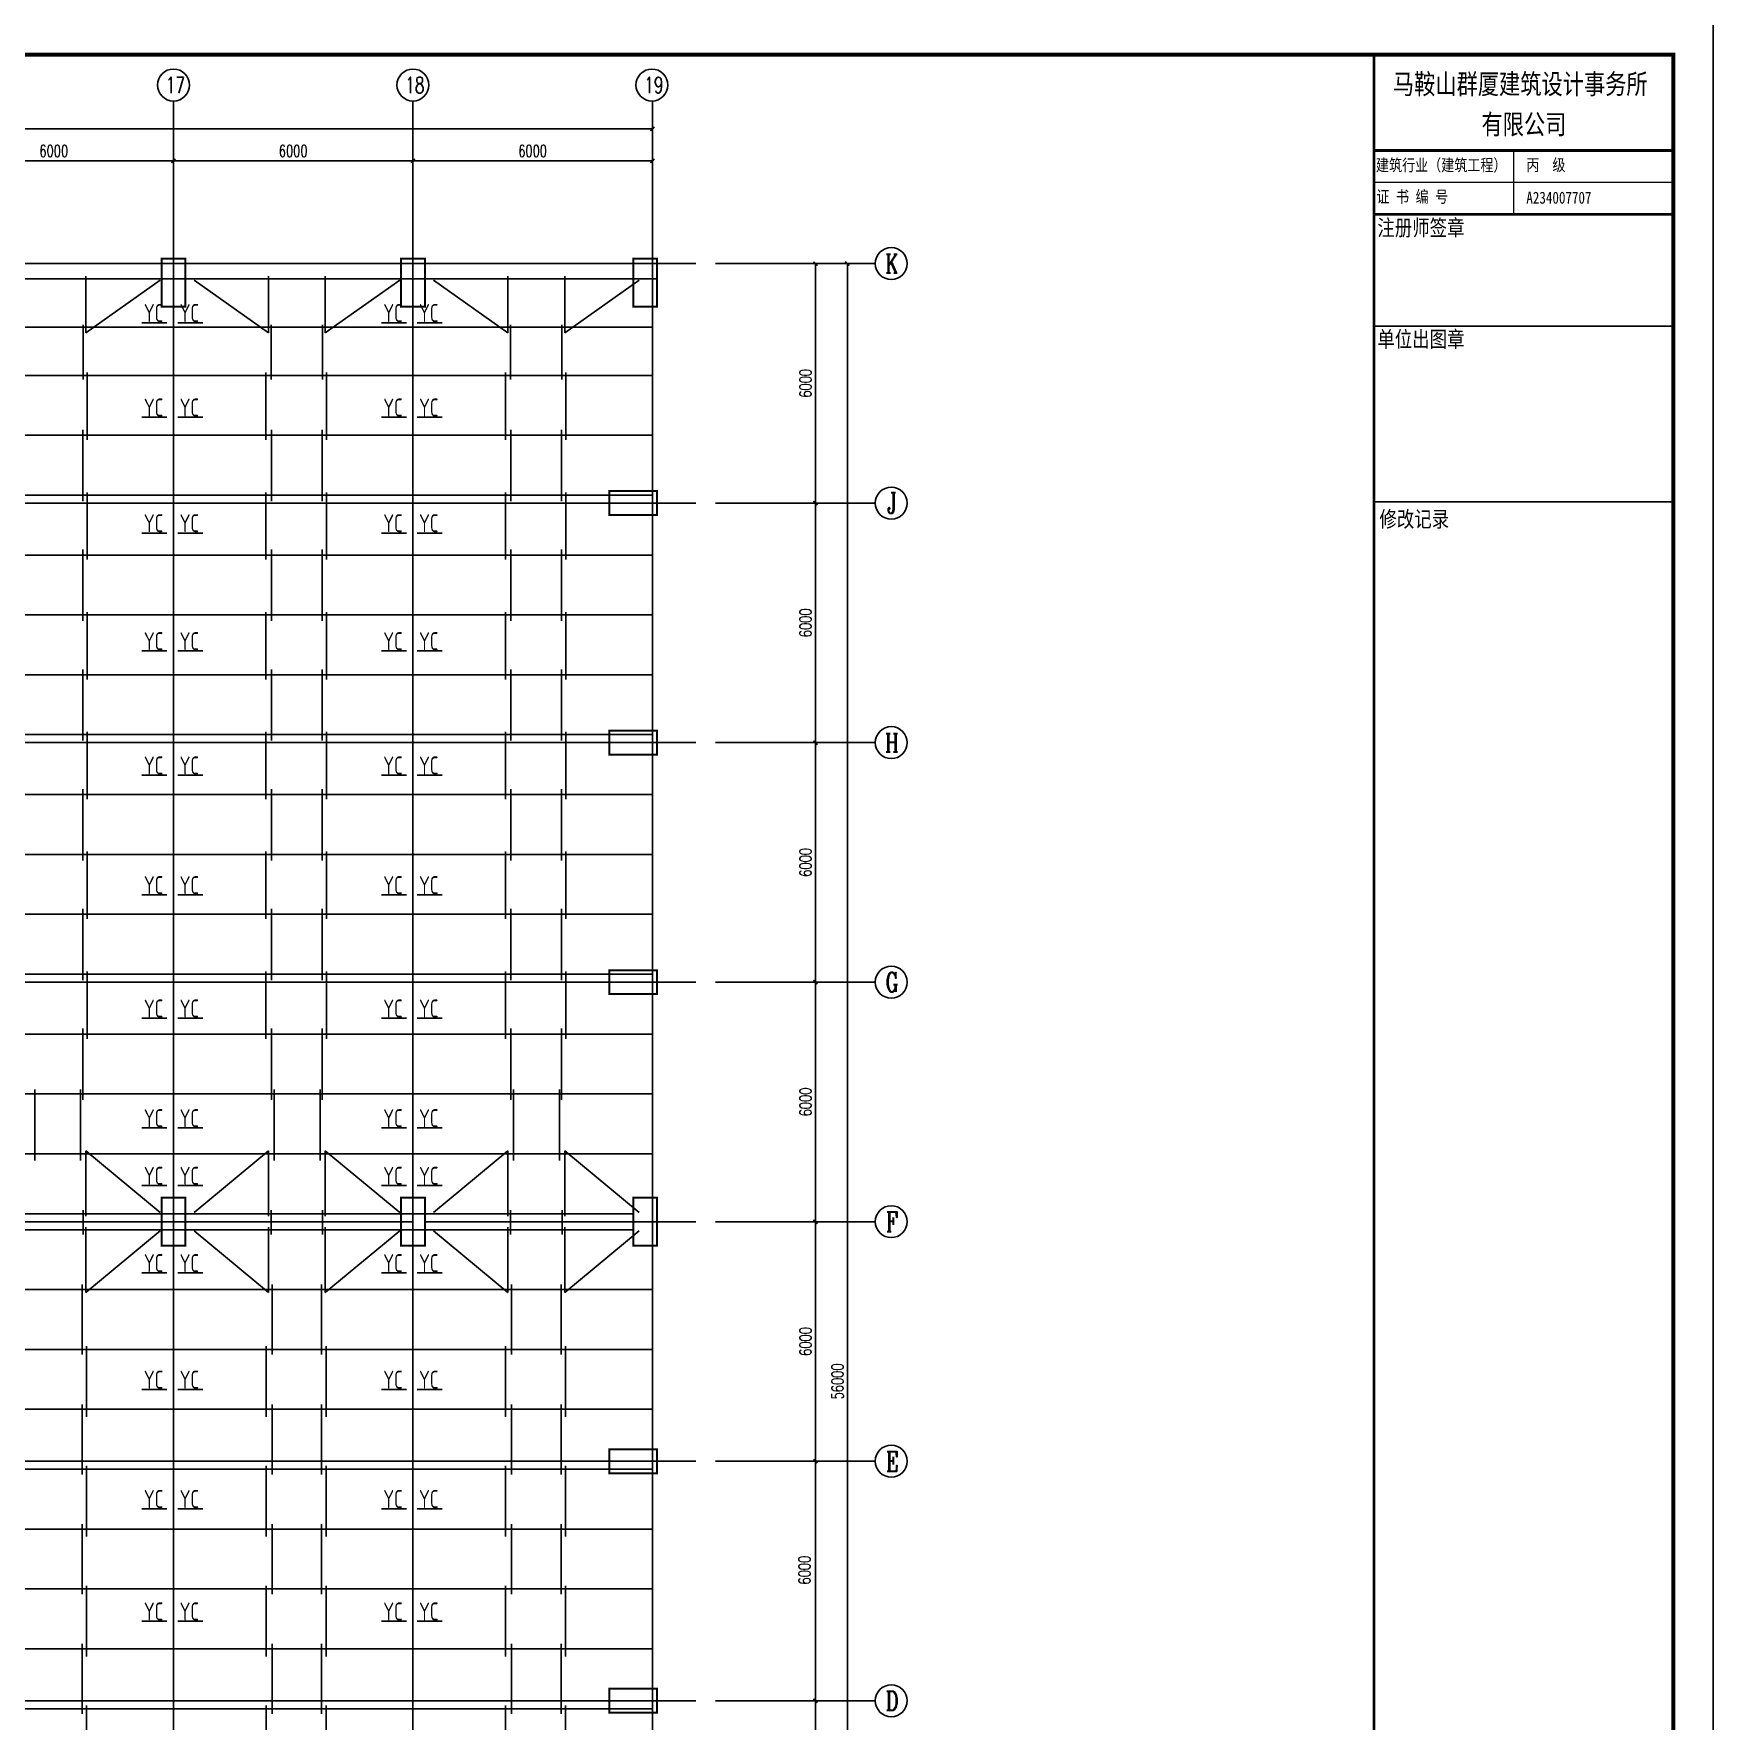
# Model space of a CAD drawing. Extents: x -73672 to 366960, y -527333 to 140666.
# Drawn here: x 291854 to 333942, y -317779 to -275508 of the extents above; entities that cross this region are included whole.
import ezdxf
from ezdxf.enums import TextEntityAlignment as Align

# ---------------------------------------------------------------- set-up
doc = ezdxf.new("R2010")
doc.units = 0
doc.header["$LTSCALE"] = 1000
doc.header["$MEASUREMENT"] = 0
for name, color, linetype in [('AXIS', 3, 'Continuous'), ('AXIS_TEXT', 7, 'Continuous'), ('COLUMN', 9, 'Continuous'), ('PUB_TITLE', 4, 'Continuous'), ('TEXT', 3, 'Continuous'), ('图签', 120, 'Continuous')]:
    doc.layers.add(name, color=color, linetype=linetype)
doc.styles.add('_TCH_AXIS', font='COMPLEX', dxfattribs={"bigfont": 'GBCBIG'})
doc.styles.add('_TCH_DIM_T3', font='SIMPLEX', dxfattribs={"width": 0.705882, "bigfont": 'GBCBIG'})
doc.styles.add('COMPLEX', font='COMPLEX', dxfattribs={"bigfont": 'Tssdchn.shx'})
doc.styles.add('TSSD_Rein', font='Tssdeng.shx', dxfattribs={"width": 0.7, "bigfont": 'hztxt.shx'})
doc.styles.add('图签', font='', dxfattribs={"width": 0.8})
doc.styles.get('图签').set_extended_font_data('SimSun')
doc.dimstyles.new('_TCH_ARCH-100', dxfattribs={"dimtxt": 297.5, "dimasz": 100, "dimexe": 250, "dimexo": 300, "dimgap": 100, "dimtad": 1, "dimdec": 0, "dimzin": 0, "dimdsep": 46, "dimtxsty": '_TCH_DIM_T3', "dimblk": 'ARCHTICK', "dimcen": 0.09, "dimclrt": 7, "dimazin": 2, "dimtfac": 1, "dimtdec": 0, "dimtix": 1, "dimtmove": 2, "dimatfit": 3, "dimfxl": 0, "dimtolj": 1, "dimtzin": 0, "dimarcsym": 0})

# ---------------------------------------------------------------- blocks, each defined once
blk = doc.blocks.new('0#竖图签')
at = {"layer": '图签'}
blk.add_lwpolyline([(-7500, 82100, 70, 70, 0), (-7500, 0, 40, 40, 0), (0, 0, 40, 40, 0), (0, 82100, 40, 40, 0), (-7500, 82100, 40, 40, 0), (-7500, 75299, 40, 40, 0)], format="xyseb", dxfattribs=at)
for points, const_width in [([(-7500, 79700), (0, 79700)], 70), ([(-4000, 79700), (-4000, 78100)], 35), ([(-7500, 78900), (0, 78900)], 35), ([(-7500, 78100), (0, 78100)], 70), ([(-7500, 75300), (0, 75300)], 35), ([(-7500, 70900), (0, 70900)], 35), ([(-7500, 70900), (0, 70900)], 35)]:
    blk.add_lwpolyline(points, dxfattribs=dict(at, const_width=const_width))
at = {"layer": '图签', "style": '图签'}
for s, height, width, p in [('马鞍山群厦建筑设计事务所', 500, 0.78, (-7028, 81116)), ('有限公司', 500, 0.78, (-4808, 80106)), ('建筑行业（建筑工程） ', 300, 0.8, (-7454, 79185)), ('丙  级', 300, 0.8, (-3684, 79190)), ('  证 书 编 号', 300, 0.8, (-7767, 78395)), ('A234007707', 300, 0.8, (-3684, 78369)), ('注册师签章', 400, 0.8, (-7417, 77566)), ('单位出图章', 400, 0.8, (-7417, 74775)), ('修改记录', 400, 0.8, (-7365, 70269))]:
    blk.add_text(s, height=height, dxfattribs=dict(at, width=width)).set_placement(p)
blk = doc.blocks.new('_ArchTick')
at = {"color": 0, "linetype": 'ByBlock', "const_width": 0.4}
blk.add_lwpolyline([(-0.5, -0.5), (0.5, 0.5)], dxfattribs=at)
blk = doc.blocks.new('*D8656')
at = {"layer": 'AXIS', "color": 0, "lineweight": -2}
for p, q in [((199356, -280893), (199356, -277643)), ((307356, -280893), (307356, -277643)), ((199356, -277893), (307356, -277893))]:
    blk.add_line(p, q, dxfattribs=at)
at = {"layer": 'Defpoints', "color": 0}
for p in [(307356, -277893), (199356, -281193), (307356, -281193)]:
    blk.add_point(p, dxfattribs=at)
at = {"layer": 'AXIS', "color": 0, "linetype": 'ByBlock', "lineweight": -2, "xscale": 100, "yscale": 100, "zscale": 100, "rotation": 180}
blk.add_blockref('_ArchTick', (199356, -277893), dxfattribs=at)
at = {"layer": 'AXIS', "color": 0, "linetype": 'ByBlock', "lineweight": -2, "xscale": 100, "yscale": 100, "zscale": 100}
blk.add_blockref('_ArchTick', (307356, -277893), dxfattribs=at)
at = {"layer": 'AXIS', "color": 7, "insert": (253356, -277645), "char_height": 297.5, "attachment_point": 5, "style": '_TCH_DIM_T3'}
blk.add_mtext('\\A1;108000', dxfattribs=at)
blk = doc.blocks.new('*D8672')
at = {"layer": 'AXIS', "color": 0, "lineweight": -2}
for p, q in [((289356, -280893), (289356, -278443)), ((295356, -280893), (295356, -278443)), ((289356, -278693), (295356, -278693))]:
    blk.add_line(p, q, dxfattribs=at)
at = {"layer": 'Defpoints', "color": 0}
for p in [(295356, -278693), (289356, -281193), (295356, -281193)]:
    blk.add_point(p, dxfattribs=at)
at = {"layer": 'AXIS', "color": 0, "linetype": 'ByBlock', "lineweight": -2, "xscale": 100, "yscale": 100, "zscale": 100, "rotation": 180}
blk.add_blockref('_ArchTick', (289356, -278693), dxfattribs=at)
at = {"layer": 'AXIS', "color": 0, "linetype": 'ByBlock', "lineweight": -2, "xscale": 100, "yscale": 100, "zscale": 100}
blk.add_blockref('_ArchTick', (295356, -278693), dxfattribs=at)
at = {"layer": 'AXIS', "color": 7, "insert": (292356, -278445), "char_height": 297.5, "attachment_point": 5, "style": '_TCH_DIM_T3'}
blk.add_mtext('\\A1;6000', dxfattribs=at)
blk = doc.blocks.new('*D8673')
at = {"layer": 'AXIS', "color": 0, "lineweight": -2}
for p, q in [((295356, -280893), (295356, -278443)), ((301356, -280893), (301356, -278443)), ((295356, -278693), (301356, -278693))]:
    blk.add_line(p, q, dxfattribs=at)
at = {"layer": 'Defpoints', "color": 0}
for p in [(301356, -278693), (295356, -281193), (301356, -281193)]:
    blk.add_point(p, dxfattribs=at)
at = {"layer": 'AXIS', "color": 0, "linetype": 'ByBlock', "lineweight": -2, "xscale": 100, "yscale": 100, "zscale": 100, "rotation": 180}
blk.add_blockref('_ArchTick', (295356, -278693), dxfattribs=at)
at = {"layer": 'AXIS', "color": 0, "linetype": 'ByBlock', "lineweight": -2, "xscale": 100, "yscale": 100, "zscale": 100}
blk.add_blockref('_ArchTick', (301356, -278693), dxfattribs=at)
at = {"layer": 'AXIS', "color": 7, "insert": (298356, -278445), "char_height": 297.5, "attachment_point": 5, "style": '_TCH_DIM_T3'}
blk.add_mtext('\\A1;6000', dxfattribs=at)
blk = doc.blocks.new('*D8674')
at = {"layer": 'AXIS', "color": 0, "lineweight": -2}
for p, q in [((301356, -280893), (301356, -278443)), ((307356, -280893), (307356, -278443)), ((301356, -278693), (307356, -278693))]:
    blk.add_line(p, q, dxfattribs=at)
at = {"layer": 'Defpoints', "color": 0}
for p in [(307356, -278693), (301356, -281193), (307356, -281193)]:
    blk.add_point(p, dxfattribs=at)
at = {"layer": 'AXIS', "color": 0, "linetype": 'ByBlock', "lineweight": -2, "xscale": 100, "yscale": 100, "zscale": 100, "rotation": 180}
blk.add_blockref('_ArchTick', (301356, -278693), dxfattribs=at)
at = {"layer": 'AXIS', "color": 0, "linetype": 'ByBlock', "lineweight": -2, "xscale": 100, "yscale": 100, "zscale": 100}
blk.add_blockref('_ArchTick', (307356, -278693), dxfattribs=at)
at = {"layer": 'AXIS', "color": 7, "insert": (304356, -278445), "char_height": 297.5, "attachment_point": 5, "style": '_TCH_DIM_T3'}
blk.add_mtext('\\A1;6000', dxfattribs=at)
blk = doc.blocks.new('_AXISO')
blk.add_circle((0, 0), 0.5)
at = {"layer": 'AXIS_TEXT', "style": 'COMPLEX'}
blk.add_attdef('A', text='', height=0.56, dxfattribs=at).set_placement((-0.25, -0.28), (0.25, -0.28), align=Align.FIT)
blk = doc.blocks.new('*D8685')
at = {"layer": 'AXIS', "color": 0, "lineweight": -2}
for p, q in [((309243, -281266), (312493, -281266)), ((312243, -337266), (312243, -281266)), ((309243, -337266), (312493, -337266))]:
    blk.add_line(p, q, dxfattribs=at)
at = {"layer": 'Defpoints', "color": 0}
for p in [(308943, -281266), (312243, -281266), (308943, -337266)]:
    blk.add_point(p, dxfattribs=at)
at = {"layer": 'AXIS', "color": 0, "linetype": 'ByBlock', "lineweight": -2, "xscale": 100, "yscale": 100, "zscale": 100}
for p, rotation in [((312243, -281266), 90), ((312243, -337266), 270)]:
    blk.add_blockref('_ArchTick', p, dxfattribs=dict(at, rotation=rotation))
at = {"layer": 'AXIS', "color": 7, "insert": (311994, -309266), "char_height": 297.5, "attachment_point": 5, "rotation": 90, "style": '_TCH_DIM_T3'}
blk.add_mtext('\\A1;56000', dxfattribs=at)
blk = doc.blocks.new('*D8688')
at = {"layer": 'AXIS', "color": 0, "lineweight": -2}
for p, q in [((309243, -317266), (311693, -317266)), ((311443, -323266), (311443, -317266)), ((309243, -323266), (311693, -323266))]:
    blk.add_line(p, q, dxfattribs=at)
at = {"layer": 'Defpoints', "color": 0}
for p in [(308943, -317266), (311443, -317266), (308943, -323266)]:
    blk.add_point(p, dxfattribs=at)
at = {"layer": 'AXIS', "color": 0, "linetype": 'ByBlock', "lineweight": -2, "xscale": 100, "yscale": 100, "zscale": 100}
for p, rotation in [((311443, -317266), 90), ((311443, -323266), 270)]:
    blk.add_blockref('_ArchTick', p, dxfattribs=dict(at, rotation=rotation))
at = {"layer": 'AXIS', "color": 7, "insert": (311168, -320247), "char_height": 297.5, "attachment_point": 5, "rotation": 90, "style": '_TCH_DIM_T3'}
blk.add_mtext('\\A1;6000', dxfattribs=at)
blk = doc.blocks.new('*D8689')
at = {"layer": 'AXIS', "color": 0, "lineweight": -2}
for p, q in [((309243, -311266), (311693, -311266)), ((311443, -317266), (311443, -311266)), ((309243, -317266), (311693, -317266))]:
    blk.add_line(p, q, dxfattribs=at)
at = {"layer": 'Defpoints', "color": 0}
for p in [(308943, -311266), (311443, -311266), (308943, -317266)]:
    blk.add_point(p, dxfattribs=at)
at = {"layer": 'AXIS', "color": 0, "linetype": 'ByBlock', "lineweight": -2, "xscale": 100, "yscale": 100, "zscale": 100}
for p, rotation in [((311443, -311266), 90), ((311443, -317266), 270)]:
    blk.add_blockref('_ArchTick', p, dxfattribs=dict(at, rotation=rotation))
at = {"layer": 'AXIS', "color": 7, "insert": (311168, -313994), "char_height": 297.5, "attachment_point": 5, "rotation": 90, "style": '_TCH_DIM_T3'}
blk.add_mtext('\\A1;6000', dxfattribs=at)
blk = doc.blocks.new('*D8690')
at = {"layer": 'AXIS', "color": 0, "lineweight": -2}
for p, q in [((309243, -305266), (311693, -305266)), ((311443, -311266), (311443, -305266)), ((309243, -311266), (311693, -311266))]:
    blk.add_line(p, q, dxfattribs=at)
at = {"layer": 'Defpoints', "color": 0}
for p in [(308943, -305266), (311443, -305266), (308943, -311266)]:
    blk.add_point(p, dxfattribs=at)
at = {"layer": 'AXIS', "color": 0, "linetype": 'ByBlock', "lineweight": -2, "xscale": 100, "yscale": 100, "zscale": 100}
for p, rotation in [((311443, -305266), 90), ((311443, -311266), 270)]:
    blk.add_blockref('_ArchTick', p, dxfattribs=dict(at, rotation=rotation))
at = {"layer": 'AXIS', "color": 7, "insert": (311194, -308266), "char_height": 297.5, "attachment_point": 5, "rotation": 90, "style": '_TCH_DIM_T3'}
blk.add_mtext('\\A1;6000', dxfattribs=at)
blk = doc.blocks.new('*D8691')
at = {"layer": 'AXIS', "color": 0, "lineweight": -2}
for p, q in [((309243, -299266), (311693, -299266)), ((311443, -305266), (311443, -299266)), ((309243, -305266), (311693, -305266))]:
    blk.add_line(p, q, dxfattribs=at)
at = {"layer": 'Defpoints', "color": 0}
for p in [(308943, -299266), (311443, -299266), (308943, -305266)]:
    blk.add_point(p, dxfattribs=at)
at = {"layer": 'AXIS', "color": 0, "linetype": 'ByBlock', "lineweight": -2, "xscale": 100, "yscale": 100, "zscale": 100}
for p, rotation in [((311443, -299266), 90), ((311443, -305266), 270)]:
    blk.add_blockref('_ArchTick', p, dxfattribs=dict(at, rotation=rotation))
at = {"layer": 'AXIS', "color": 7, "insert": (311194, -302266), "char_height": 297.5, "attachment_point": 5, "rotation": 90, "style": '_TCH_DIM_T3'}
blk.add_mtext('\\A1;6000', dxfattribs=at)
blk = doc.blocks.new('*D8692')
at = {"layer": 'AXIS', "color": 0, "lineweight": -2}
for p, q in [((309243, -293266), (311693, -293266)), ((311443, -299266), (311443, -293266)), ((309243, -299266), (311693, -299266))]:
    blk.add_line(p, q, dxfattribs=at)
at = {"layer": 'Defpoints', "color": 0}
for p in [(308943, -293266), (311443, -293266), (308943, -299266)]:
    blk.add_point(p, dxfattribs=at)
at = {"layer": 'AXIS', "color": 0, "linetype": 'ByBlock', "lineweight": -2, "xscale": 100, "yscale": 100, "zscale": 100}
for p, rotation in [((311443, -293266), 90), ((311443, -299266), 270)]:
    blk.add_blockref('_ArchTick', p, dxfattribs=dict(at, rotation=rotation))
at = {"layer": 'AXIS', "color": 7, "insert": (311194, -296266), "char_height": 297.5, "attachment_point": 5, "rotation": 90, "style": '_TCH_DIM_T3'}
blk.add_mtext('\\A1;6000', dxfattribs=at)
blk = doc.blocks.new('*D8693')
at = {"layer": 'AXIS', "color": 0, "lineweight": -2}
for p, q in [((309243, -287266), (311693, -287266)), ((311443, -293266), (311443, -287266)), ((309243, -293266), (311693, -293266))]:
    blk.add_line(p, q, dxfattribs=at)
at = {"layer": 'Defpoints', "color": 0}
for p in [(308943, -287266), (311443, -287266), (308943, -293266)]:
    blk.add_point(p, dxfattribs=at)
at = {"layer": 'AXIS', "color": 0, "linetype": 'ByBlock', "lineweight": -2, "xscale": 100, "yscale": 100, "zscale": 100}
for p, rotation in [((311443, -287266), 90), ((311443, -293266), 270)]:
    blk.add_blockref('_ArchTick', p, dxfattribs=dict(at, rotation=rotation))
at = {"layer": 'AXIS', "color": 7, "insert": (311194, -290266), "char_height": 297.5, "attachment_point": 5, "rotation": 90, "style": '_TCH_DIM_T3'}
blk.add_mtext('\\A1;6000', dxfattribs=at)
blk = doc.blocks.new('*D8694')
at = {"layer": 'AXIS', "color": 0, "lineweight": -2}
for p, q in [((309243, -281266), (311693, -281266)), ((311443, -287266), (311443, -281266)), ((309243, -287266), (311693, -287266))]:
    blk.add_line(p, q, dxfattribs=at)
at = {"layer": 'Defpoints', "color": 0}
for p in [(308943, -281266), (311443, -281266), (308943, -287266)]:
    blk.add_point(p, dxfattribs=at)
at = {"layer": 'AXIS', "color": 0, "linetype": 'ByBlock', "lineweight": -2, "xscale": 100, "yscale": 100, "zscale": 100}
for p, rotation in [((311443, -281266), 90), ((311443, -287266), 270)]:
    blk.add_blockref('_ArchTick', p, dxfattribs=dict(at, rotation=rotation))
at = {"layer": 'AXIS', "color": 7, "insert": (311194, -284266), "char_height": 297.5, "attachment_point": 5, "rotation": 90, "style": '_TCH_DIM_T3'}
blk.add_mtext('\\A1;6000', dxfattribs=at)

msp = doc.modelspace()

# ---------------------------------------------------------------- linework, layer by layer
at = {"color": 1}
for p, q in [((295356.38, -279613.36), (295356.38, -337919.16)), ((301356.38, -279613.36), (301356.38, -337919.16)), ((307356.38, -279613.36), (307356.38, -337919.16)), ((196970.72, -281265.56), (308442.6, -281265.56)), ((196970.72, -287265.56), (308442.6, -287265.56)), ((196970.72, -293265.56), (308442.6, -293265.56)), ((196970.72, -299265.56), (308442.6, -299265.56)), ((277656.38, -305265.56), (301356.38, -305265.56)), ((301656.38, -305265.56), (308442.6, -305265.56)), ((196970.72, -311265.56), (308442.6, -311265.56)), ((196970.72, -317265.56), (308442.6, -317265.56))]:
    msp.add_line(p, q, dxfattribs=at)
for p, q in [((293158.95, -282996.2), (293158.95, -281582.56)), ((295024.08, -281677.76), (293158.95, -282996.2)), ((295870.43, -281677.76), (297735.56, -282996.2)), ((297735.56, -282996.2), (297735.56, -281582.56)), ((299158.95, -282996.2), (299158.95, -281582.56)), ((301024.08, -281677.76), (299158.95, -282996.2)), ((301870.43, -281677.76), (303735.56, -282996.2)), ((303735.56, -282996.2), (303735.56, -281582.56)), ((305158.95, -282996.2), (305158.95, -281582.56)), ((307024.08, -281677.76), (305158.95, -282996.2)), ((294566.8, -282748.83), (295192.3, -282748.83)), ((295462.96, -282748.83), (296088.46, -282748.83)), ((300566.8, -282748.83), (301192.3, -282748.83)), ((301462.96, -282748.83), (302088.46, -282748.83)), ((294566.8, -285116.87), (295192.3, -285116.87)), ((295462.96, -285116.87), (296088.46, -285116.87)), ((300566.8, -285116.87), (301192.3, -285116.87)), ((301462.96, -285116.87), (302088.46, -285116.87)), ((294566.8, -288014.77), (295192.3, -288014.77)), ((295462.96, -288014.77), (296088.46, -288014.77)), ((300566.8, -288014.77), (301192.3, -288014.77)), ((301462.96, -288014.77), (302088.46, -288014.77)), ((294566.8, -290969.87), (295192.3, -290969.87)), ((295462.96, -290969.87), (296088.46, -290969.87)), ((300566.8, -290969.87), (301192.3, -290969.87)), ((301462.96, -290969.87), (302088.46, -290969.87)), ((294566.8, -294082.42), (295192.3, -294082.42)), ((295462.96, -294082.42), (296088.46, -294082.42)), ((300566.8, -294082.42), (301192.3, -294082.42)), ((301462.96, -294082.42), (302088.46, -294082.42)), ((294566.8, -297079.86), (295192.3, -297079.86)), ((295462.96, -297079.86), (296088.46, -297079.86)), ((300566.8, -297079.86), (301192.3, -297079.86)), ((301462.96, -297079.86), (302088.46, -297079.86)), ((307476.38, -299265.56), (306213.66, -299265.56)), ((294566.8, -300170.95), (295192.3, -300170.95)), ((295462.96, -300170.95), (296088.46, -300170.95)), ((300566.8, -300170.95), (301192.3, -300170.95)), ((301462.96, -300170.95), (302088.46, -300170.95)), ((294566.8, -302918.58), (295192.3, -302918.58)), ((295462.96, -302918.58), (296088.46, -302918.58)), ((300566.8, -302918.58), (301192.3, -302918.58)), ((301462.96, -302918.58), (302088.46, -302918.58)), ((295024.08, -305033.35), (293158.95, -303488.51)), ((293158.95, -303488.51), (293158.95, -305128.55)), ((295870.43, -305033.35), (297735.56, -303488.51)), ((297735.56, -303488.51), (297735.56, -305128.55)), ((301024.08, -305033.35), (299158.95, -303488.51)), ((299158.95, -303488.51), (299158.95, -305128.55)), ((301870.43, -305033.35), (303735.56, -303488.51)), ((303735.56, -303488.51), (303735.56, -305128.55)), ((307024.08, -305033.35), (305158.95, -303488.51)), ((305158.95, -303488.51), (305158.95, -305128.55)), ((294566.8, -304361.09), (295192.3, -304361.09)), ((295462.96, -304361.09), (296088.46, -304361.09)), ((300566.8, -304361.09), (301192.3, -304361.09)), ((301462.96, -304361.09), (302088.46, -304361.09)), ((293158.95, -307042.6), (293158.95, -305402.56)), ((295024.08, -305497.76), (293158.95, -307042.6)), ((295870.43, -305497.76), (297735.56, -307042.6)), ((297735.56, -307042.6), (297735.56, -305402.56)), ((299158.95, -307042.6), (299158.95, -305402.56)), ((301024.08, -305497.76), (299158.95, -307042.6)), ((301870.43, -305497.76), (303735.56, -307042.6)), ((303735.56, -307042.6), (303735.56, -305402.56)), ((305158.95, -307042.6), (305158.95, -305402.56)), ((307024.08, -305497.76), (305158.95, -307042.6)), ((306518.66, -305265.56), (308018.66, -305265.56)), ((294566.8, -306548.8), (295192.3, -306548.8)), ((295462.96, -306548.8), (296088.46, -306548.8)), ((300566.8, -306548.8), (301192.3, -306548.8)), ((301462.96, -306548.8), (302088.46, -306548.8)), ((294566.8, -309468.16), (295192.3, -309468.16)), ((295462.96, -309468.16), (296088.46, -309468.16)), ((300566.8, -309468.16), (301192.3, -309468.16)), ((301462.96, -309468.16), (302088.46, -309468.16)), ((294566.8, -312457.5), (295192.3, -312457.5)), ((295462.96, -312457.5), (296088.46, -312457.5)), ((300566.8, -312457.5), (301192.3, -312457.5)), ((301462.96, -312457.5), (302088.46, -312457.5)), ((294566.8, -315273.83), (295192.3, -315273.83)), ((295462.96, -315273.83), (296088.46, -315273.83)), ((300566.8, -315273.83), (301192.3, -315273.83)), ((301462.96, -315273.83), (302088.46, -315273.83))]:
    msp.add_line(p, q)
at = {"color": 0}
for p, q in [((293088.95, -282799.2), (293088.95, -284172.27)), ((297804.98, -282799.2), (297804.98, -284172.27)), ((299088.95, -282799.2), (299088.95, -284172.27)), ((303804.98, -282799.2), (303804.98, -284172.27)), ((305088.95, -282799.2), (305088.95, -284172.27)), ((293191.87, -283996.24), (293191.87, -285681.65)), ((297674.17, -283996.24), (297674.17, -285681.65)), ((299191.87, -283996.24), (299191.87, -285681.65)), ((303674.17, -283996.24), (303674.17, -285681.65)), ((305191.87, -283996.24), (305191.87, -285681.65)), ((293082.87, -285430.1), (293082.87, -287216.12)), ((297808.33, -285430.1), (297808.33, -287216.12)), ((299082.87, -285430.1), (299082.87, -287216.12)), ((303808.33, -285430.1), (303808.33, -287216.12)), ((305082.87, -285430.1), (305082.87, -287216.12)), ((293191.87, -286996.24), (293191.87, -288681.65)), ((297674.17, -286996.24), (297674.17, -288681.65)), ((299191.87, -286996.24), (299191.87, -288681.65)), ((303674.17, -286996.24), (303674.17, -288681.65)), ((305191.87, -286996.24), (305191.87, -288681.65)), ((293082.87, -288430.1), (293082.87, -290216.12)), ((297808.33, -288430.1), (297808.33, -290216.12)), ((299082.87, -288430.1), (299082.87, -290216.12)), ((303808.33, -288430.1), (303808.33, -290216.12)), ((305082.87, -288430.1), (305082.87, -290216.12)), ((293191.87, -289996.24), (293191.87, -291681.65)), ((297674.17, -289996.24), (297674.17, -291681.65)), ((299191.87, -289996.24), (299191.87, -291681.65)), ((303674.17, -289996.24), (303674.17, -291681.65)), ((305191.87, -289996.24), (305191.87, -291681.65)), ((293082.87, -291430.1), (293082.87, -293216.12)), ((297808.33, -291430.1), (297808.33, -293216.12)), ((299082.87, -291430.1), (299082.87, -293216.12)), ((303808.33, -291430.1), (303808.33, -293216.12)), ((305082.87, -291430.1), (305082.87, -293216.12)), ((293191.87, -292996.24), (293191.87, -294681.65)), ((297674.17, -292996.24), (297674.17, -294681.65)), ((299191.87, -292996.24), (299191.87, -294681.65)), ((303674.17, -292996.24), (303674.17, -294681.65)), ((305191.87, -292996.24), (305191.87, -294681.65)), ((293082.87, -294430.1), (293082.87, -296216.12)), ((297808.33, -294430.1), (297808.33, -296216.12)), ((299082.87, -294430.1), (299082.87, -296216.12)), ((303808.33, -294430.1), (303808.33, -296216.12)), ((305082.87, -294430.1), (305082.87, -296216.12)), ((293191.87, -295996.24), (293191.87, -297681.65)), ((297674.17, -295996.24), (297674.17, -297681.65)), ((299191.87, -295996.24), (299191.87, -297681.65)), ((303674.17, -295996.24), (303674.17, -297681.65)), ((305191.87, -295996.24), (305191.87, -297681.65)), ((293082.87, -297430.1), (293082.87, -299216.12)), ((297808.33, -297430.1), (297808.33, -299216.12)), ((299082.87, -297430.1), (299082.87, -299216.12)), ((303808.33, -297430.1), (303808.33, -299216.12)), ((305082.87, -297430.1), (305082.87, -299216.12)), ((293191.87, -298996.24), (293191.87, -300681.65)), ((297674.17, -298996.24), (297674.17, -300681.65)), ((299191.87, -298996.24), (299191.87, -300681.65)), ((303674.17, -298996.24), (303674.17, -300681.65)), ((305191.87, -298996.24), (305191.87, -300681.65)), ((293082.87, -300430.1), (293082.87, -302216.12)), ((297808.33, -300430.1), (297808.33, -302216.12)), ((299082.87, -300430.1), (299082.87, -302216.12)), ((303808.33, -300430.1), (303808.33, -302216.12)), ((305082.87, -300430.1), (305082.87, -302216.12)), ((291880.26, -301952.99), (291880.26, -303730.63)), ((293029.02, -301952.99), (293029.02, -303730.63)), ((297880.26, -301952.99), (297880.26, -303730.63)), ((299029.02, -301952.99), (299029.02, -303730.63)), ((303880.26, -301952.99), (303880.26, -303730.63)), ((305029.02, -301952.99), (305029.02, -303730.63)), ((293093.03, -304976.96), (293093.03, -305584.88)), ((297803.82, -304976.96), (297803.82, -305584.88)), ((299093.03, -304976.96), (299093.03, -305584.88)), ((303803.82, -304976.96), (303803.82, -305584.88)), ((305093.03, -304976.96), (305093.03, -305584.88)), ((293068.71, -306842.33), (293068.71, -308594.82)), ((297827.72, -306842.33), (297827.72, -308594.82)), ((299068.71, -306842.33), (299068.71, -308594.82)), ((303827.72, -306842.33), (303827.72, -308594.82)), ((305068.71, -306842.33), (305068.71, -308594.82)), ((293179.22, -308384.49), (293179.22, -310155.43)), ((297676.61, -308384.49), (297676.61, -310155.43)), ((299179.22, -308384.49), (299179.22, -310155.43)), ((303676.61, -308384.49), (303676.61, -310155.43)), ((305179.22, -308384.49), (305179.22, -310155.43)), ((293068.71, -309842.33), (293068.71, -311594.82)), ((297827.72, -309842.33), (297827.72, -311594.82)), ((299068.71, -309842.33), (299068.71, -311594.82)), ((303827.72, -309842.33), (303827.72, -311594.82)), ((305068.71, -309842.33), (305068.71, -311594.82)), ((293179.22, -311384.49), (293179.22, -313155.43)), ((297676.61, -311384.49), (297676.61, -313155.43)), ((299179.22, -311384.49), (299179.22, -313155.43)), ((303676.61, -311384.49), (303676.61, -313155.43)), ((305179.22, -311384.49), (305179.22, -313155.43)), ((293068.71, -312842.33), (293068.71, -314594.82)), ((297827.72, -312842.33), (297827.72, -314594.82)), ((299068.71, -312842.33), (299068.71, -314594.82)), ((303827.72, -312842.33), (303827.72, -314594.82)), ((305068.71, -312842.33), (305068.71, -314594.82)), ((293179.22, -314384.49), (293179.22, -316155.43)), ((297676.61, -314384.49), (297676.61, -316155.43)), ((299179.22, -314384.49), (299179.22, -316155.43)), ((303676.61, -314384.49), (303676.61, -316155.43)), ((305179.22, -314384.49), (305179.22, -316155.43)), ((293068.71, -315842.33), (293068.71, -317594.82)), ((297827.72, -315842.33), (297827.72, -317594.82)), ((299068.71, -315842.33), (299068.71, -317594.82)), ((303827.72, -315842.33), (303827.72, -317594.82)), ((305068.71, -315842.33), (305068.71, -317594.82)), ((293179.22, -317384.49), (293179.22, -319155.43)), ((297676.61, -317384.49), (297676.61, -319155.43)), ((299179.22, -317384.49), (299179.22, -319155.43)), ((303676.61, -317384.49), (303676.61, -319155.43)), ((305179.22, -317384.49), (305179.22, -319155.43))]:
    msp.add_line(p, q, dxfattribs=at)
at = {"color": 0, "const_width": 50}
for points in [[(295056.38, -281145.56), (295056.38, -282345.56), (295656.38, -282345.56), (295656.38, -281145.56), (295056.38, -281145.56)], [(301056.38, -281145.56), (301056.38, -282345.56), (301656.38, -282345.56), (301656.38, -281145.56), (301056.38, -281145.56)], [(306876.38, -281145.56), (306876.38, -282345.56), (307476.38, -282345.56), (307476.38, -281145.56), (306876.38, -281145.56)], [(306276.38, -287565.56), (306276.38, -286965.56), (307476.38, -286965.56), (307476.38, -287565.56), (306276.38, -287565.56)], [(306276.38, -293565.56), (306276.38, -292965.56), (307476.38, -292965.56), (307476.38, -293565.56), (306276.38, -293565.56)], [(306276.38, -299565.56), (306276.38, -298965.56), (307476.38, -298965.56), (307476.38, -299565.56), (306276.38, -299565.56)], [(295056.38, -304665.56), (295056.38, -305865.56), (295656.38, -305865.56), (295656.38, -304665.56), (295056.38, -304665.56)], [(301056.38, -304665.56), (301056.38, -305865.56), (301656.38, -305865.56), (301656.38, -304665.56), (301056.38, -304665.56)], [(306876.38, -304665.56), (306876.38, -305865.56), (307476.38, -305865.56), (307476.38, -304665.56), (306876.38, -304665.56)], [(306276.38, -311565.56), (306276.38, -310965.56), (307476.38, -310965.56), (307476.38, -311565.56), (306276.38, -311565.56)], [(306276.38, -317565.56), (306276.38, -316965.56), (307476.38, -316965.56), (307476.38, -317565.56), (306276.38, -317565.56)]]:
    msp.add_lwpolyline(points, dxfattribs=at)
at = {"layer": 'AXIS'}
for p, q in [((295356.38, -281193.25), (295356.38, -277193.25)), ((301356.38, -281193.25), (301356.38, -277193.25)), ((307356.38, -281193.25), (307356.38, -277193.25)), ((308942.6, -281265.56), (312942.6, -281265.56)), ((307476.38, -281645.56), (199836.38, -281645.56)), ((199356.38, -282855.56), (307356.38, -282855.56)), ((199356.38, -284065.56), (307356.38, -284065.56)), ((199356.38, -285565.56), (307356.38, -285565.56)), ((199356.38, -287065.56), (307356.38, -287065.56)), ((308942.6, -287265.56), (312942.6, -287265.56)), ((199356.38, -288565.56), (307356.38, -288565.56)), ((199356.38, -290065.56), (307356.38, -290065.56)), ((199356.38, -291565.56), (307356.38, -291565.56)), ((199356.38, -293065.56), (307356.38, -293065.56)), ((308942.6, -293265.56), (312942.6, -293265.56)), ((199356.38, -294565.56), (307356.38, -294565.56)), ((199356.38, -296065.56), (307356.38, -296065.56)), ((199356.38, -297565.56), (307356.38, -297565.56)), ((199356.38, -299065.56), (307356.38, -299065.56)), ((308942.6, -299265.56), (312942.6, -299265.56)), ((199356.38, -300565.56), (307356.38, -300565.56)), ((199356.38, -302065.56), (307356.38, -302065.56)), ((199356.38, -303565.56), (307356.38, -303565.56)), ((199836.38, -305065.56), (306876.38, -305065.56)), ((199836.38, -305465.56), (306876.38, -305465.56)), ((308942.6, -305265.56), (312942.6, -305265.56)), ((199356.38, -306965.56), (307356.38, -306965.56)), ((199356.38, -308465.56), (307356.38, -308465.56)), ((199356.38, -309965.56), (307356.38, -309965.56)), ((199356.38, -311465.56), (307356.38, -311465.56)), ((308942.6, -311265.56), (312942.6, -311265.56)), ((199356.38, -312965.56), (307356.38, -312965.56)), ((199356.38, -314465.56), (307356.38, -314465.56)), ((199356.38, -315965.56), (307356.38, -315965.56)), ((308942.6, -317265.56), (312942.6, -317265.56)), ((199356.38, -317465.56), (307356.38, -317465.56))]:
    msp.add_line(p, q, dxfattribs=at)
msp.add_circle((307345.44, -276793.25), 400, dxfattribs=at)
at = {"layer": 'COLUMN'}
for points in [[(295056.38, -282345.56), (295656.38, -282345.56), (295656.38, -281145.56), (295056.38, -281145.56)], [(301056.38, -282345.56), (301656.38, -282345.56), (301656.38, -281145.56), (301056.38, -281145.56)], [(306876.38, -282345.56), (307476.38, -282345.56), (307476.38, -281145.56), (306876.38, -281145.56)], [(306276.38, -286965.56), (306276.38, -287565.56), (307476.38, -287565.56), (307476.38, -286965.56)], [(306276.38, -292965.56), (306276.38, -293565.56), (307476.38, -293565.56), (307476.38, -292965.56)], [(306276.38, -298965.56), (306276.38, -299565.56), (307476.38, -299565.56), (307476.38, -298965.56)], [(295656.38, -304665.56), (295056.38, -304665.56), (295056.38, -305865.56), (295656.38, -305865.56)], [(301656.38, -304665.56), (301056.38, -304665.56), (301056.38, -305865.56), (301656.38, -305865.56)], [(307476.38, -304665.56), (306876.38, -304665.56), (306876.38, -305865.56), (307476.38, -305865.56)], [(306276.38, -310965.56), (306276.38, -311565.56), (307476.38, -311565.56), (307476.38, -310965.56)], [(306276.38, -316965.56), (306276.38, -317565.56), (307476.38, -317565.56), (307476.38, -316965.56)]]:
    msp.add_lwpolyline(points, close=True, dxfattribs=at)
at = {"layer": 'PUB_TITLE'}
msp.add_lwpolyline([(185241.64, -359133.5), (333941.64, -359133.5), (333941.64, -275033.5), (185241.64, -275033.5)], close=True, dxfattribs=at)
at = {"layer": 'PUB_TITLE', "const_width": 100}
msp.add_lwpolyline([(187741.64, -358133.5), (332941.64, -358133.5), (332941.64, -276033.5), (187741.64, -276033.5)], close=True, dxfattribs=at)

# ---------------------------------------------------------------- block references
msp.add_blockref('0#竖图签', (332941.64, -358133.5))
at = {"layer": 'AXIS'}
ref = msp.add_blockref('_AXISO', (295356.38, -276793.25), dxfattribs=dict(at, xscale=800, yscale=800, zscale=800))
ref.add_attrib('A', '17', (295160.93, -276993.75), dxfattribs={"color": 7, "height": 401.002, "style": '_TCH_AXIS', "width": 0.705882})
ref = msp.add_blockref('_AXISO', (301356.38, -276793.25), dxfattribs=dict(at, xscale=800, yscale=800, zscale=800))
ref.add_attrib('A', '18', (301160.93, -276993.75), dxfattribs={"color": 7, "height": 401.002, "style": '_TCH_AXIS', "width": 0.705882})
ref = msp.add_blockref('_AXISO', (313342.6, -281265.56), dxfattribs=dict(at, xscale=800, yscale=800, zscale=800))
ref.add_attrib('A', 'K', (313191.89, -281501.54), dxfattribs={"color": 7, "height": 471.96, "style": '_TCH_AXIS', "width": 0.705882})
ref = msp.add_blockref('_AXISO', (313342.6, -287265.56), dxfattribs=dict(at, xscale=800, yscale=800, zscale=800))
ref.add_attrib('A', 'J', (313245.5, -287528.18), dxfattribs={"color": 7, "height": 525.25, "style": '_TCH_AXIS', "width": 0.705882})
ref = msp.add_blockref('_AXISO', (313342.6, -293265.56), dxfattribs=dict(at, xscale=800, yscale=800, zscale=800))
ref.add_attrib('A', 'H', (313186.39, -293497.93), dxfattribs={"color": 7, "height": 464.74, "style": '_TCH_AXIS', "width": 0.705882})
ref = msp.add_blockref('_AXISO', (313342.6, -299265.56), dxfattribs=dict(at, xscale=800, yscale=800, zscale=800))
ref.add_attrib('A', 'G', (313197.66, -299505.12), dxfattribs={"color": 7, "height": 479.13, "style": '_TCH_AXIS', "width": 0.705882})
ref = msp.add_blockref('_AXISO', (313342.6, -305265.56), dxfattribs=dict(at, xscale=800, yscale=800, zscale=800))
ref.add_attrib('A', 'F', (313209.98, -305512.15), dxfattribs={"color": 7, "height": 493.2, "style": '_TCH_AXIS', "width": 0.705882})
ref = msp.add_blockref('_AXISO', (313342.6, -311265.56), dxfattribs=dict(at, xscale=800, yscale=800, zscale=800))
ref.add_attrib('A', 'E', (313209.98, -311512.15), dxfattribs={"color": 7, "height": 493.2, "style": '_TCH_AXIS', "width": 0.705882})
ref = msp.add_blockref('_AXISO', (313342.6, -317265.56), dxfattribs=dict(at, xscale=800, yscale=800, zscale=800))
ref.add_attrib('A', 'D', (313203.68, -317508.66), dxfattribs={"color": 7, "height": 486.22, "style": '_TCH_AXIS', "width": 0.705882})

# ---------------------------------------------------------------- texts
at = {"layer": 'AXIS', "color": 7, "style": '_TCH_AXIS', "width": 0.705882}
msp.add_text('19', height=401.002, dxfattribs=at).set_placement((307150, -276993.75))
at = {"layer": 'TEXT', "ltscale": 99, "style": 'TSSD_Rein', "width": 0.7}
for p in [(294614.09, -282728.63), (295510.25, -282728.63), (300614.09, -282728.63), (301510.25, -282728.63), (294614.09, -285096.67), (295510.25, -285096.67), (300614.09, -285096.67), (301510.25, -285096.67), (294614.09, -287994.56), (295510.25, -287994.56), (300614.09, -287994.56), (301510.25, -287994.56), (294614.09, -290949.66), (295510.25, -290949.66), (300614.09, -290949.66), (301510.25, -290949.66), (294614.09, -294062.22), (295510.25, -294062.22), (300614.09, -294062.22), (301510.25, -294062.22), (294614.09, -297059.66), (295510.25, -297059.66), (300614.09, -297059.66), (301510.25, -297059.66), (294614.09, -300150.75), (295510.25, -300150.75), (300614.09, -300150.75), (301510.25, -300150.75), (294614.09, -302898.38), (295510.25, -302898.38), (300614.09, -302898.38), (301510.25, -302898.38), (294614.09, -304340.88), (295510.25, -304340.88), (300614.09, -304340.88), (301510.25, -304340.88), (294614.09, -306528.6), (295510.25, -306528.6), (300614.09, -306528.6), (301510.25, -306528.6), (294614.09, -309447.96), (295510.25, -309447.96), (300614.09, -309447.96), (301510.25, -309447.96), (294614.09, -312437.3), (295510.25, -312437.3), (300614.09, -312437.3), (301510.25, -312437.3), (294614.09, -315253.62), (295510.25, -315253.62), (300614.09, -315253.62), (301510.25, -315253.62)]:
    msp.add_text('YC', height=450, dxfattribs=at).set_placement(p)

# ---------------------------------------------------------------- dimensions: what is measured, and where the dimension line sits
at = {"layer": 'AXIS'}
for p1, p2, distance, picture, middle in [((199356.38, -281193.25), (307356.38, -281193.25), 3300, '*D8656', (253356.38, -277644.5)), ((289356.38, -281193.25), (295356.38, -281193.25), 2500, '*D8672', (292356.38, -278444.5)), ((295356.38, -281193.25), (301356.38, -281193.25), 2500, '*D8673', (298356.38, -278444.5)), ((301356.38, -281193.25), (307356.38, -281193.25), 2500, '*D8674', (304356.38, -278444.5)), ((308942.6, -337265.56), (308942.6, -281265.56), -3300, '*D8685', (311993.85, -309265.56)), ((308942.6, -287265.56), (308942.6, -281265.56), -2500, '*D8694', (311193.85, -284265.56)), ((308942.6, -293265.56), (308942.6, -287265.56), -2500, '*D8693', (311193.85, -290265.56)), ((308942.6, -299265.56), (308942.6, -293265.56), -2500, '*D8692', (311193.85, -296265.56)), ((308942.6, -305265.56), (308942.6, -299265.56), -2500, '*D8691', (311193.85, -302265.56)), ((308942.6, -311265.56), (308942.6, -305265.56), -2500, '*D8690', (311193.85, -308265.56))]:
    dim = msp.add_aligned_dim(p1=p1, p2=p2, distance=distance, dimstyle='_TCH_ARCH-100', dxfattribs=at)
    dim.commit()
    dim.dimension.update_dxf_attribs({"geometry": picture, "text_midpoint": middle})
for base, p1, p2, picture, middle in [((311442.6, -311265.56), (308942.6, -317265.56), (308942.6, -311265.56), '*D8689', (311167.6, -313993.56)), ((311442.6, -317265.56), (308942.6, -323265.56), (308942.6, -317265.56), '*D8688', (311167.6, -320246.56))]:
    dim = msp.add_linear_dim(base=base, p1=p1, p2=p2, angle=90, dimstyle='_TCH_ARCH-100', dxfattribs=at)
    dim.commit()
    dim.dimension.update_dxf_attribs({"geometry": picture, "text_midpoint": middle, "dimtype": 161})

doc.saveas('drawing.dxf')
